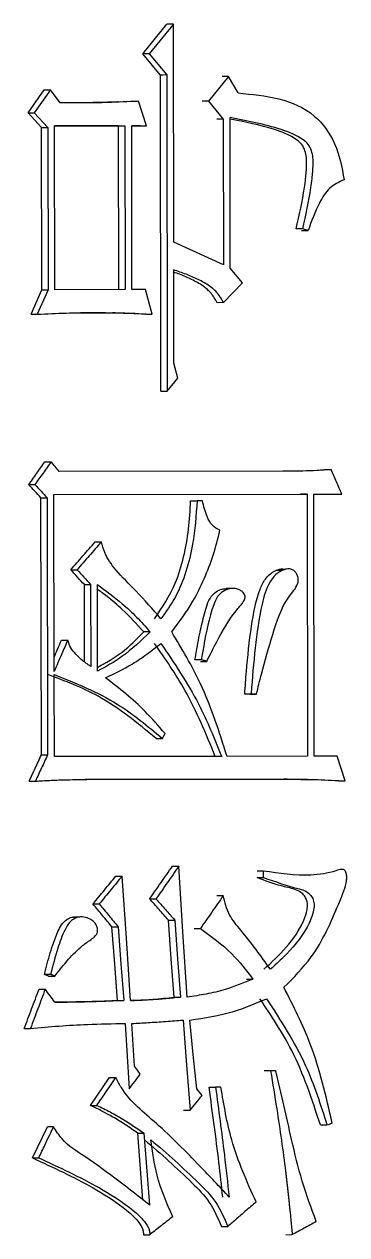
# Model space of a CAD drawing. Header units: millimetres. Extents: x 2320 to 4000, y 933 to 2121.
# Drawn here: x 2894.76 to 2896.89, y 1097.83 to 1105.82 of the extents above; entities that cross this region are included whole.
import ezdxf

# ---------------------------------------------------------------- set-up
doc = ezdxf.new("R2010")
doc.units = ezdxf.units.MM

msp = doc.modelspace()

# ---------------------------------------------------------------- linework, layer by layer
at = {"color": 7, "linetype": 'Continuous', "lineweight": 25}
for p, q in [((2895.5404, 1105.6284), (2895.7, 1105.8232)), ((2895.7419, 1105.8235), (2895.5822, 1105.6286)), ((2895.7444, 1104.3848), (2895.7419, 1105.8235)), ((2895.5822, 1105.6286), (2895.5404, 1105.6284)), ((2895.6562, 1105.4878), (2895.5404, 1105.6284)), ((2895.5822, 1105.6286), (2895.698, 1105.4881)), ((2895.6597, 1103.4001), (2895.6562, 1105.4878)), ((2895.698, 1105.4881), (2895.7016, 1103.4003)), ((2896.1065, 1105.4776), (2895.9737, 1105.3152)), ((2896.1687, 1105.3695), (2896.1065, 1105.4776)), ((2894.7839, 1105.2383), (2894.8908, 1105.3898)), ((2894.9317, 1105.3901), (2894.8247, 1105.2385)), ((2894.9944, 1105.3036), (2894.9317, 1105.3901)), ((2895.3608, 1105.3102), (2895.4699, 1105.3146)), ((2895.5652, 1105.1526), (2895.5115, 1105.3148)), ((2895.9737, 1105.3152), (2895.9315, 1105.315)), ((2895.9737, 1105.3152), (2896.0715, 1105.1963)), ((2894.8734, 1105.141), (2894.7839, 1105.2383)), ((2894.8247, 1105.2385), (2894.9142, 1105.1412)), ((2894.8752, 1104.0701), (2894.8734, 1105.141)), ((2894.9142, 1105.1412), (2894.9161, 1104.0703)), ((2894.9589, 1105.1521), (2895.4228, 1105.1525)), ((2895.3812, 1105.1523), (2894.9589, 1105.1519)), ((2894.9607, 1104.0704), (2894.9589, 1105.1521)), ((2895.3812, 1105.1523), (2895.4228, 1105.1525)), ((2895.3831, 1104.0705), (2895.3812, 1105.1523)), ((2895.4228, 1105.1525), (2895.4246, 1104.0708)), ((2895.4673, 1105.1525), (2895.5652, 1105.1526)), ((2895.4691, 1104.0708), (2895.4673, 1105.1525)), ((2895.5235, 1105.1524), (2895.4673, 1105.1523)), ((2895.5235, 1105.1524), (2895.5652, 1105.1526)), ((2896.0715, 1105.1963), (2896.0731, 1104.2336)), ((2896.1175, 1104.212), (2896.1158, 1105.2072)), ((2896.0731, 1104.2336), (2895.7444, 1104.3848)), ((2895.7457, 1103.5843), (2895.7447, 1104.2009)), ((2896.1975, 1104.1147), (2896.1175, 1104.212)), ((2896.0736, 1103.9848), (2896.1975, 1104.1147)), ((2894.8041, 1103.9078), (2894.8752, 1104.0701)), ((2894.9161, 1104.0703), (2894.8448, 1103.908)), ((2894.8752, 1104.0701), (2894.9161, 1104.0703)), ((2895.4246, 1104.0708), (2894.9607, 1104.0704)), ((2895.5581, 1104.0709), (2895.4691, 1104.0708)), ((2895.6029, 1103.9087), (2895.5581, 1104.0709)), ((2896.0735, 1103.9848), (2896.0312, 1103.9845)), ((2895.5611, 1103.9084), (2895.6029, 1103.9087)), ((2895.7726, 1103.4869), (2895.7457, 1103.5843)), ((2895.7016, 1103.4003), (2895.7726, 1103.4869)), ((2895.6597, 1103.4001), (2895.7016, 1103.4003)), ((2896.4652, 1102.8709), (2894.9896, 1102.8697)), ((2894.8715, 1100.998), (2894.8686, 1102.6963)), ((2894.9095, 1102.6965), (2894.9123, 1100.9982)), ((2894.9541, 1102.7182), (2896.6246, 1102.7196)), ((2894.9561, 1101.5499), (2894.9541, 1102.7182)), ((2895.8562, 1102.6755), (2895.8983, 1102.6758)), ((2895.9338, 1102.6758), (2895.8983, 1102.6758)), ((2896.6246, 1102.7196), (2896.5815, 1102.7194)), ((2896.6246, 1102.7196), (2896.6275, 1100.9889)), ((2896.6687, 1102.7197), (2896.8541, 1102.7198)), ((2896.6717, 1100.9889), (2896.6687, 1102.7197)), ((2896.8108, 1102.7196), (2896.8541, 1102.7198)), ((2895.226, 1102.4048), (2895.2673, 1102.4051)), ((2896.4609, 1102.2165), (2896.4178, 1102.2163)), ((2895.1558, 1101.6128), (2895.1549, 1102.1232)), ((2895.1961, 1102.1235), (2895.1971, 1101.5826)), ((2895.2417, 1101.5502), (2895.2407, 1102.1235)), ((2896.1327, 1102.0974), (2896.09, 1102.0972)), ((2895.9267, 1101.6265), (2895.8845, 1101.6263)), ((2894.957, 1100.9874), (2894.9561, 1101.5284)), ((2896.2553, 1101.3996), (2896.2127, 1101.3994)), ((2896.2477, 1101.3994), (2896.2904, 1101.3996)), ((2896.2905, 1101.3996), (2896.2553, 1101.3996)), ((2895.6281, 1101.1068), (2895.6699, 1101.107)), ((2894.8715, 1100.998), (2894.9123, 1100.9982)), ((2896.0608, 1100.9884), (2894.957, 1100.9874)), ((2896.6275, 1100.9889), (2896.0964, 1100.9884)), ((2896.8218, 1100.989), (2896.6717, 1100.9889)), ((2896.4699, 1100.8371), (2895.1596, 1100.836)), ((2895.1716, 1100.8362), (2896.5129, 1100.8373)), ((2896.47, 1100.8371), (2896.5129, 1100.8373)), ((2896.8316, 1100.8266), (2896.875, 1100.8268)), ((2896.3369, 1100.2314), (2896.2943, 1100.2312)), ((2896.2943, 1100.1882), (2896.337, 1100.1885)), ((2896.337, 1100.1882), (2896.3369, 1100.2314)), ((2896.0291, 1100.0688), (2896.0714, 1100.069)), ((2895.1255, 1099.9277), (2895.084, 1099.9275)), ((2895.8787, 1099.8522), (2895.9208, 1099.8524)), ((2894.9326, 1099.5487), (2894.8918, 1099.5485)), ((2894.9186, 1099.5377), (2894.8918, 1099.5485)), ((2894.9186, 1099.5377), (2894.9596, 1099.5379)), ((2896.2247, 1099.5172), (2896.2673, 1099.5174)), ((2895.4867, 1098.9434), (2895.4685, 1099.2247)), ((2896.3834, 1098.9117), (2896.3407, 1098.9115)), ((2896.4188, 1098.9118), (2896.3834, 1098.9117)), ((2895.1964, 1098.6834), (2895.3204, 1098.8669)), ((2895.3204, 1098.8669), (2895.3619, 1098.8672)), ((2895.978, 1098.803), (2896.0203, 1098.8033)), ((2896.0558, 1098.8033), (2896.0203, 1098.8033)), ((2895.1964, 1098.6834), (2895.2377, 1098.6836)), ((2894.8135, 1098.3369), (2894.9112, 1098.542)), ((2894.9521, 1098.5423), (2894.9112, 1098.542)), ((2896.712, 1098.5548), (2896.7552, 1098.5551)), ((2895.5081, 1098.4997), (2895.5498, 1098.5)), ((2895.5418, 1098.0588), (2895.5081, 1098.4997)), ((2896.4839, 1097.8299), (2896.5268, 1097.8301))]:
    msp.add_line(p, q, dxfattribs=at)
at = {"color": 7, "linetype": 'Continuous', "lineweight": 25, "flags": 128}
for points in [[(2895.7419, 1105.8235), (2895.7184, 1105.8233), (2895.7, 1105.8232)], [(2895.698, 1105.4881), (2895.6746, 1105.4879), (2895.6562, 1105.4878)], [(2896.1065, 1105.4776), (2896.0827, 1105.4775), (2896.0641, 1105.4774)], [(2894.8908, 1105.3898), (2894.9137, 1105.39), (2894.9317, 1105.3901)], [(2895.4699, 1105.3146), (2895.4932, 1105.3147), (2895.5115, 1105.3148)], [(2894.7839, 1105.2383), (2894.8067, 1105.2384), (2894.8247, 1105.2385)], [(2894.8734, 1105.141), (2894.8963, 1105.1411), (2894.9142, 1105.1412)], [(2896.0715, 1105.1963), (2896.0478, 1105.1962), (2896.0292, 1105.1961)], [(2896.5951, 1104.472), (2896.5776, 1104.4719), (2896.5648, 1104.4718), (2896.5521, 1104.4718)], [(2896.5874, 1104.461), (2896.6049, 1104.4611), (2896.6176, 1104.4612), (2896.6304, 1104.4612)], [(2894.8041, 1103.9078), (2894.8269, 1103.9079), (2894.8448, 1103.908)], [(2894.895, 1102.9343), (2894.9179, 1102.9344), (2894.9359, 1102.9345)], [(2896.74, 1102.8818), (2896.7642, 1102.8819), (2896.7832, 1102.882)], [(2894.7881, 1102.7828), (2894.8109, 1102.7829), (2894.8289, 1102.783)], [(2894.8686, 1102.6963), (2894.8915, 1102.6964), (2894.9095, 1102.6965)], [(2895.0656, 1102.2205), (2895.0887, 1102.2206), (2895.1068, 1102.2207)], [(2895.1549, 1102.1232), (2895.178, 1102.1234), (2895.1961, 1102.1235)], [(2895.5886, 1101.8102), (2895.5773, 1101.8101), (2895.5659, 1101.81), (2895.5469, 1101.8099)], [(2895.004, 1101.7553), (2895.0245, 1101.7554), (2895.0451, 1101.7556)], [(2895.92, 1101.6155), (2895.9372, 1101.6156), (2895.9497, 1101.6157), (2895.9622, 1101.6157)], [(2895.6699, 1101.1071), (2895.6788, 1101.1233), (2895.6877, 1101.1395)], [(2896.875, 1100.8268), (2896.8484, 1100.9079), (2896.8218, 1100.989)], [(2894.7914, 1100.8248), (2894.8143, 1100.825), (2894.8322, 1100.8251)], [(2895.7361, 1100.2632), (2895.7596, 1100.2633), (2895.778, 1100.2634)], [(2895.8328, 1099.3981), (2895.8054, 1099.8307), (2895.778, 1100.2634)], [(2895.363, 1100.1979), (2895.3862, 1100.1981), (2895.4045, 1100.1982)], [(2895.4593, 1099.3761), (2895.4319, 1099.7871), (2895.4045, 1100.1982)], [(2895.5855, 1100.0467), (2895.6089, 1100.0468), (2895.6273, 1100.0469)], [(2895.212, 1100.0139), (2895.2351, 1100.014), (2895.2532, 1100.0142)], [(2895.3368, 1099.8626), (2895.3601, 1099.8627), (2895.3783, 1099.8628)], [(2895.3783, 1099.8628), (2895.3965, 1099.6194), (2895.4148, 1099.3761)], [(2895.71, 1099.9062), (2895.7335, 1099.9063), (2895.752, 1099.9064)], [(2895.7464, 1099.3978), (2895.7282, 1099.652), (2895.71, 1099.9062)], [(2895.752, 1099.9064), (2895.7702, 1099.6522), (2895.7884, 1099.398)], [(2895.3733, 1099.3758), (2895.3551, 1099.6192), (2895.3368, 1099.8626)], [(2894.8563, 1099.4511), (2894.8791, 1099.4512), (2894.8971, 1099.4513)], [(2895.7464, 1099.3978), (2895.7699, 1099.3979), (2895.7884, 1099.398)], [(2895.3733, 1099.3758), (2895.3965, 1099.376), (2895.4148, 1099.3761)], [(2895.4239, 1099.2246), (2895.4377, 1099.0083), (2895.4514, 1098.792)], [(2895.8064, 1099.2466), (2895.8292, 1098.9491), (2895.8519, 1098.6517)], [(2895.896, 1098.7923), (2895.8734, 1099.0195), (2895.8509, 1099.2466)], [(2894.7585, 1099.1914), (2894.7813, 1099.1915), (2894.7992, 1099.1916)], [(2895.5224, 1098.8894), (2895.5046, 1098.9164), (2895.4867, 1098.9434)], [(2895.9316, 1098.7491), (2895.9138, 1098.7707), (2895.896, 1098.7923)], [(2895.8098, 1098.6514), (2895.8334, 1098.6516), (2895.8519, 1098.6517)], [(2895.5862, 1098.0243), (2895.571, 1098.2234), (2895.5604, 1098.3617), (2895.5498, 1098.5)], [(2894.8135, 1098.3369), (2894.8339, 1098.337), (2894.8543, 1098.3371)], [(2896.0593, 1097.8836), (2896.07, 1097.8837), (2896.0807, 1097.8838), (2896.1017, 1097.8839)], [(2895.5448, 1097.8291), (2895.5657, 1097.8292), (2895.5866, 1097.8293)]]:
    msp.add_lwpolyline(points, dxfattribs=at)
at = {"color": 7, "linetype": 'Continuous', "lineweight": 25}
for points, knots in [([(2895.5115, 1105.3148), (2895.4441, 1105.3114), (2895.3243, 1105.3053), (2895.1519, 1105.3033), (2895.0469, 1105.3035), (2894.9944, 1105.3036)], [0, 0, 0, 0, 0.39197, 0.69595, 1, 1, 1, 1]), ([(2895.3737, 1105.3103), (2895.3737, 1105.3103), (2895.3738, 1105.3103), (2895.3731, 1105.3103), (2895.327, 1105.3085), (2895.2106, 1105.3049), (2895.1055, 1105.3039), (2895.0502, 1105.3036), (2895.0302, 1105.3036), (2895.0232, 1105.3036), (2895.0225, 1105.3036), (2895.0226, 1105.3036), (2895.0227, 1105.3036)], [0, 0, 0, 0, 0.001534, 0.005976, 0.011041, 0.500864, 0.772939, 0.880007, 0.946245, 0.963053, 0.980638, 1, 1, 1, 1]), ([(2896.1687, 1105.3695), (2896.3523, 1105.3515), (2896.6108, 1105.3262), (2896.8243, 1105.0372), (2896.8534, 1104.8781), (2896.8682, 1104.7968)], [0, 0, 0, 0, 0.544628, 0.767125, 1, 1, 1, 1]), ([(2896.5951, 1104.472), (2896.6157, 1104.5624), (2896.6408, 1104.6719), (2896.6592, 1104.8143), (2896.6656, 1104.8953), (2896.6622, 1104.9752), (2896.6339, 1105.0322), (2896.5677, 1105.0873), (2896.3935, 1105.1533), (2896.2287, 1105.1853), (2896.1158, 1105.2072)], [0, 0, 0, 0, 0.237785, 0.287937, 0.366632, 0.446055, 0.486951, 0.527634, 0.676721, 1, 1, 1, 1]), ([(2896.552, 1104.4718), (2896.5727, 1104.5622), (2896.5977, 1104.6717), (2896.6161, 1104.8141), (2896.6225, 1104.8951), (2896.6191, 1104.975), (2896.5908, 1105.032), (2896.5245, 1105.0872), (2896.3645, 1105.1482), (2896.2142, 1105.1777), (2896.1158, 1105.1969)], [0, 0, 0, 0, 0.24806, 0.300416, 0.382499, 0.465341, 0.50802, 0.550478, 0.706039, 1, 1, 1, 1]), ([(2896.8682, 1104.7968), (2896.8348, 1104.7811), (2896.7662, 1104.749), (2896.6903, 1104.6215), (2896.6533, 1104.5223), (2896.6304, 1104.4612)], [0, 0, 0, 0, 0.2676001, 0.5485848, 1, 1, 1, 1]), ([(2896.6304, 1104.4612), (2896.6275, 1104.4621), (2896.6201, 1104.4644), (2896.6083, 1104.468), (2896.5995, 1104.4707), (2896.5951, 1104.472)], [0, 0, 0, 0, 0.2499925, 0.6250015, 1, 1, 1, 1]), ([(2896.0735, 1103.9848), (2896.0611, 1104.0064), (2896.0367, 1104.0492), (2895.9768, 1104.0997), (2895.9056, 1104.1389), (2895.8261, 1104.1734), (2895.7718, 1104.1917), (2895.7447, 1104.2009)], [0, 0, 0, 0, 0.176065, 0.348002, 0.566634, 0.783694, 1, 1, 1, 1]), ([(2896.0312, 1103.9845), (2896.0188, 1104.0062), (2895.9943, 1104.0489), (2895.9346, 1104.0995), (2895.8634, 1104.1386), (2895.7978, 1104.1676), (2895.7577, 1104.1813), (2895.7447, 1104.1858)], [0, 0, 0, 0, 0.1984275, 0.3921367, 0.6383948, 0.882857, 1, 1, 1, 1]), ([(2894.8448, 1103.908), (2894.908, 1103.9111), (2895.0343, 1103.9172), (2895.2239, 1103.9205), (2895.4135, 1103.9166), (2895.5398, 1103.9113), (2895.6029, 1103.9087)], [0, 0, 0, 0, 0.249584, 0.499194, 0.74954, 1, 1, 1, 1]), ([(2895.0858, 1103.917), (2895.1244, 1103.9171), (2895.2103, 1103.9172), (2895.2961, 1103.9171), (2895.3435, 1103.9171)], [0, 0, 0, 0, 0.448732, 1, 1, 1, 1]), ([(2895.5611, 1103.9084), (2895.4989, 1103.9117), (2895.4258, 1103.9155), (2895.3525, 1103.9165), (2895.3417, 1103.9166)], [0, 0, 0, 0, 0.852157, 1, 1, 1, 1]), ([(2894.7881, 1102.7828), (2894.8059, 1102.808), (2894.8416, 1102.8585), (2894.8772, 1102.909), (2894.895, 1102.9343)], [0, 0, 0, 0, 0.500001, 1, 1, 1, 1]), ([(2894.9359, 1102.9345), (2894.918, 1102.9093), (2894.8824, 1102.8588), (2894.8467, 1102.8083), (2894.8289, 1102.783)], [0, 0, 0, 0, 0.500001, 1, 1, 1, 1]), ([(2894.9896, 1102.8697), (2894.9806, 1102.8805), (2894.9627, 1102.9021), (2894.9448, 1102.9237), (2894.9359, 1102.9345)], [0, 0, 0, 0, 0.5000027, 1, 1, 1, 1]), ([(2896.7832, 1102.882), (2896.7521, 1102.8799), (2896.6899, 1102.8755), (2896.5838, 1102.872), (2896.5089, 1102.8713), (2896.4652, 1102.8709)], [0, 0, 0, 0, 0.29425, 0.588522, 1, 1, 1, 1]), ([(2896.8541, 1102.7198), (2896.8423, 1102.7469), (2896.8187, 1102.8009), (2896.7951, 1102.855), (2896.7832, 1102.882)], [0, 0, 0, 0, 0.500001, 1, 1, 1, 1]), ([(2894.8686, 1102.6963), (2894.8552, 1102.7107), (2894.8284, 1102.7395), (2894.8015, 1102.7684), (2894.7881, 1102.7828)], [0, 0, 0, 0, 0.500001, 1, 1, 1, 1]), ([(2894.8289, 1102.783), (2894.8423, 1102.7686), (2894.8692, 1102.7398), (2894.896, 1102.7109), (2894.9095, 1102.6965)], [0, 0, 0, 0, 0.500002, 1, 1, 1, 1]), ([(2895.6178, 1101.8964), (2895.6683, 1101.972), (2895.7522, 1102.0976), (2895.813, 1102.3059), (2895.8461, 1102.4887), (2895.8528, 1102.6132), (2895.8562, 1102.6755)], [0, 0, 0, 0, 0.333423, 0.554109, 0.77666, 1, 1, 1, 1]), ([(2895.8983, 1102.6758), (2895.8919, 1102.5795), (2895.8814, 1102.4212), (2895.8289, 1102.2089), (2895.7623, 1102.0392), (2895.6936, 1101.9439), (2895.6596, 1101.8966)], [0, 0, 0, 0, 0.344394, 0.565966, 0.784996, 1, 1, 1, 1]), ([(2896.0495, 1102.4812), (2896.0315, 1102.4908), (2895.9945, 1102.5105), (2895.9564, 1102.5836), (2895.9424, 1102.6406), (2895.9338, 1102.6758)], [0, 0, 0, 0, 0.267239, 0.548076, 1, 1, 1, 1]), ([(2895.7309, 1101.8103), (2895.7803, 1101.8764), (2895.862, 1101.9859), (2895.9476, 1102.1606), (2896.0082, 1102.3167), (2896.0357, 1102.4262), (2896.0495, 1102.4812)], [0, 0, 0, 0, 0.334938, 0.554747, 0.776586, 1, 1, 1, 1]), ([(2895.0656, 1102.2205), (2895.0923, 1102.2512), (2895.1457, 1102.3125), (2895.199, 1102.3739), (2895.2257, 1102.4045)], [0, 0, 0, 0, 0.5, 1, 1, 1, 1]), ([(2895.267, 1102.4048), (2895.2403, 1102.3741), (2895.1869, 1102.3128), (2895.1335, 1102.2514), (2895.1068, 1102.2207)], [0, 0, 0, 0, 0.500001, 1, 1, 1, 1]), ([(2895.6596, 1101.8966), (2895.606, 1101.959), (2895.51, 1102.0706), (2895.3721, 1102.2005), (2895.2931, 1102.3131), (2895.2739, 1102.3813), (2895.2673, 1102.4049)], [0, 0, 0, 0, 0.381433, 0.68352, 0.890548, 1, 1, 1, 1]), ([(2895.1549, 1102.1232), (2895.14, 1102.1394), (2895.1103, 1102.1719), (2895.0805, 1102.2043), (2895.0656, 1102.2205)], [0, 0, 0, 0, 0.500001, 1, 1, 1, 1]), ([(2895.1068, 1102.2207), (2895.1217, 1102.2045), (2895.1515, 1102.1721), (2895.1813, 1102.1397), (2895.1961, 1102.1235)], [0, 0, 0, 0, 0.500001, 1, 1, 1, 1]), ([(2896.2127, 1101.3994), (2896.2163, 1101.4493), (2896.2273, 1101.5991), (2896.252, 1101.8317), (2896.2893, 1102.0399), (2896.3456, 1102.1633), (2896.3937, 1102.2063), (2896.4353, 1102.2243), (2896.4618, 1102.2282), (2896.4746, 1102.2237), (2896.4794, 1102.222)], [0, 0, 0, 0, 0.158735, 0.476353, 0.743822, 0.825868, 0.908919, 0.953184, 0.982429, 1, 1, 1, 1]), ([(2896.2904, 1101.3997), (2896.3011, 1101.4439), (2896.333, 1101.5763), (2896.3962, 1101.7916), (2896.4587, 1101.9887), (2896.5366, 1102.0824), (2896.56, 1102.1188), (2896.5675, 1102.1509), (2896.5646, 1102.1753), (2896.5548, 1102.1975), (2896.539, 1102.2152), (2896.5188, 1102.2258), (2896.493, 1102.2279), (2896.4569, 1102.2174), (2896.4137, 1102.1889), (2896.3583, 1102.1159), (2896.3133, 1101.9487), (2896.2791, 1101.703), (2896.2622, 1101.5034), (2896.2554, 1101.4013), (2896.2553, 1101.3996)], [0, 0, 0, 0, 0.0737612, 0.2212934, 0.3691653, 0.4007539, 0.427214, 0.4402784, 0.4533919, 0.466053, 0.4795075, 0.4928145, 0.5050759, 0.5251087, 0.5586105, 0.5933525, 0.6767116, 0.8345974, 0.9972159, 1, 1, 1, 1]), ([(2895.2407, 1102.1235), (2895.296, 1102.0824), (2895.3857, 1102.0155), (2895.5015, 1101.9096), (2895.5595, 1101.8434), (2895.5886, 1101.8102)], [0, 0, 0, 0, 0.443462, 0.720845, 1, 1, 1, 1]), ([(2895.5469, 1101.8099), (2895.5007, 1101.8609), (2895.4247, 1101.9449), (2895.3188, 1102.0347), (2895.2622, 1102.0764), (2895.2408, 1102.0922)], [0, 0, 0, 0, 0.489901, 0.806807, 1, 1, 1, 1]), ([(2895.8845, 1101.6263), (2895.8866, 1101.6385), (2895.8971, 1101.6993), (2895.9145, 1101.8016), (2895.947, 1101.9279), (2895.9725, 1102.0277), (2896.0232, 1102.0768), (2896.0581, 1102.0942), (2896.0813, 1102.0952), (2896.0901, 1102.0957)], [0, 0, 0, 0, 0.066512, 0.332601, 0.55541, 0.779193, 0.863621, 0.947653, 1, 1, 1, 1]), ([(2895.9622, 1101.6157), (2895.984, 1101.659), (2896.0422, 1101.7745), (2896.1121, 1101.9003), (2896.1784, 1101.9765), (2896.198, 1102.0004), (2896.21, 1102.0192), (2896.2152, 1102.0357), (2896.2153, 1102.0473), (2896.2113, 1102.0593), (2896.2008, 1102.0735), (2896.1799, 1102.0886), (2896.1497, 1102.0988), (2896.1105, 1102.0968), (2896.0691, 1102.0803), (2896.0293, 1102.0435), (2895.9804, 1101.9212), (2895.9526, 1101.7794), (2895.9318, 1101.657), (2895.9267, 1101.6265)], [0, 0, 0, 0, 0.125303, 0.334355, 0.369116, 0.392004, 0.415956, 0.426672, 0.435652, 0.444627, 0.458337, 0.481389, 0.513084, 0.544763, 0.589287, 0.633606, 0.685412, 0.921677, 1, 1, 1, 1]), ([(2895.5886, 1101.8102), (2895.5289, 1101.7525), (2895.423, 1101.6501), (2895.2968, 1101.5806), (2895.2417, 1101.5502)], [0, 0, 0, 0, 0.563044, 1, 1, 1, 1]), ([(2895.2417, 1101.5758), (2895.2974, 1101.6072), (2895.409, 1101.67), (2895.5009, 1101.7633), (2895.5469, 1101.8099)], [0, 0, 0, 0, 0.499985, 1, 1, 1, 1]), ([(2896.0963, 1100.9884), (2896.0444, 1101.152), (2895.9523, 1101.4423), (2895.7982, 1101.6983), (2895.7309, 1101.8102)], [0, 0, 0, 0, 0.563329, 1, 1, 1, 1]), ([(2894.9559, 1101.644), (2894.9572, 1101.6468), (2894.9732, 1101.6839), (2894.9892, 1101.721), (2895.004, 1101.7553)], [0, 0, 0, 0, 0.07649, 1, 1, 1, 1]), ([(2895.0451, 1101.7556), (2895.032, 1101.7255), (2895.0107, 1101.6761), (2894.981, 1101.6076), (2894.9644, 1101.5692), (2894.9561, 1101.5499)], [0, 0, 0, 0, 0.4392562, 0.7196278, 1, 1, 1, 1]), ([(2895.1971, 1101.5826), (2895.1758, 1101.5969), (2895.1406, 1101.6206), (2895.0979, 1101.6633), (2895.0636, 1101.7038), (2895.0513, 1101.7382), (2895.0451, 1101.7556)], [0, 0, 0, 0, 0.333512, 0.552423, 0.773915, 1, 1, 1, 1]), ([(2895.2953, 1101.507), (2895.3544, 1101.5355), (2895.4483, 1101.5807), (2895.5675, 1101.6621), (2895.6291, 1101.7103), (2895.6599, 1101.7344)], [0, 0, 0, 0, 0.459963, 0.729514, 1, 1, 1, 1]), ([(2896.0185, 1100.9882), (2895.9572, 1101.1376), (2895.8485, 1101.4026), (2895.6881, 1101.6334), (2895.6181, 1101.7342)], [0, 0, 0, 0, 0.563635, 1, 1, 1, 1]), ([(2895.6599, 1101.7344), (2895.7476, 1101.6046), (2895.9052, 1101.3711), (2896.013, 1101.106), (2896.0608, 1100.9884)], [0, 0, 0, 0, 0.556376, 1, 1, 1, 1]), ([(2895.9622, 1101.6157), (2895.9592, 1101.6166), (2895.9518, 1101.6189), (2895.94, 1101.6225), (2895.9311, 1101.6252), (2895.9267, 1101.6265)], [0, 0, 0, 0, 0.253309, 0.626654, 1, 1, 1, 1]), ([(2895.6281, 1101.1068), (2895.5048, 1101.2086), (2895.2864, 1101.3889), (2895.0278, 1101.4859), (2894.9152, 1101.5281)], [0, 0, 0, 0, 0.564694, 1, 1, 1, 1]), ([(2894.9561, 1101.5284), (2895.099, 1101.4714), (2895.3563, 1101.3688), (2895.5733, 1101.1876), (2895.6699, 1101.107)], [0, 0, 0, 0, 0.555128, 1, 1, 1, 1]), ([(2895.6877, 1101.1395), (2895.6445, 1101.1891), (2895.5635, 1101.2822), (2895.4304, 1101.403), (2895.3404, 1101.4723), (2895.2953, 1101.507)], [0, 0, 0, 0, 0.362455, 0.68031, 1, 1, 1, 1]), ([(2894.9123, 1100.9982), (2894.899, 1100.9694), (2894.8723, 1100.9117), (2894.8456, 1100.8539), (2894.8322, 1100.8251)], [0, 0, 0, 0, 0.500001, 1, 1, 1, 1]), ([(2894.8322, 1100.8251), (2894.8637, 1100.8268), (2894.9268, 1100.8304), (2895.0399, 1100.8345), (2895.1215, 1100.8355), (2895.1716, 1100.8362)], [0, 0, 0, 0, 0.278679, 0.557368, 1, 1, 1, 1]), ([(2896.8316, 1100.8266), (2896.7709, 1100.8297), (2896.6804, 1100.8343), (2896.5598, 1100.8363), (2896.4999, 1100.8368), (2896.4699, 1100.8371)], [0, 0, 0, 0, 0.503798, 0.751886, 1, 1, 1, 1]), ([(2896.5129, 1100.8373), (2896.5436, 1100.8371), (2896.605, 1100.8368), (2896.7258, 1100.8344), (2896.8157, 1100.8298), (2896.875, 1100.8268)], [0, 0, 0, 0, 0.254076, 0.508158, 1, 1, 1, 1]), ([(2895.5855, 1100.0467), (2895.6106, 1100.0828), (2895.6608, 1100.1549), (2895.711, 1100.2271), (2895.7361, 1100.2632)], [0, 0, 0, 0, 0.500001, 1, 1, 1, 1]), ([(2895.778, 1100.2634), (2895.7529, 1100.2273), (2895.7027, 1100.1552), (2895.6524, 1100.083), (2895.6273, 1100.0469)], [0, 0, 0, 0, 0.5, 1, 1, 1, 1]), ([(2895.212, 1100.0139), (2895.2371, 1100.0446), (2895.2875, 1100.1059), (2895.3378, 1100.1673), (2895.363, 1100.1979)], [0, 0, 0, 0, 0.500001, 1, 1, 1, 1]), ([(2895.4045, 1100.1982), (2895.3793, 1100.1675), (2895.3289, 1100.1062), (2895.2785, 1100.0448), (2895.2532, 1100.0142)], [0, 0, 0, 0, 0.5, 1, 1, 1, 1]), ([(2896.3395, 1099.5822), (2896.3901, 1099.6289), (2896.4918, 1099.7227), (2896.5877, 1099.8604), (2896.6237, 1099.9635), (2896.629, 1100.0101), (2896.6224, 1100.0425), (2896.6069, 1100.0694), (2896.581, 1100.0947), (2896.5281, 1100.1173), (2896.4283, 1100.1355), (2896.3467, 1100.1676), (2896.2944, 1100.1882)], [0, 0, 0, 0, 0.223737, 0.449521, 0.522985, 0.5605, 0.591638, 0.622721, 0.656775, 0.707108, 0.812442, 1, 1, 1, 1]), ([(2896.4709, 1099.4635), (2896.5348, 1099.5272), (2896.6897, 1099.6818), (2896.7943, 1099.9216), (2896.8649, 1100.0928), (2896.8841, 1100.152), (2896.8863, 1100.1921), (2896.8845, 1100.2128), (2896.8788, 1100.2281), (2896.8724, 1100.2365), (2896.8627, 1100.2413), (2896.8429, 1100.2428), (2896.773, 1100.2177), (2896.6009, 1100.1914), (2896.441, 1100.2157), (2896.3369, 1100.2314)], [0, 0, 0, 0, 0.186433, 0.452556, 0.513711, 0.559555, 0.574925, 0.592658, 0.599937, 0.607296, 0.613646, 0.622611, 0.650008, 0.77236, 1, 1, 1, 1]), ([(2896.3371, 1100.1884), (2896.412, 1100.162), (2896.5008, 1100.1306), (2896.6066, 1100.1052), (2896.6409, 1100.0812), (2896.663, 1100.0498), (2896.6726, 1100.0135), (2896.6647, 1099.9466), (2896.6084, 1099.8155), (2896.5011, 1099.6902), (2896.411, 1099.6084), (2896.3823, 1099.5824)], [0, 0, 0, 0, 0.266855, 0.315949, 0.365712, 0.400811, 0.43612, 0.478324, 0.604344, 0.873949, 1, 1, 1, 1]), ([(2895.71, 1099.9062), (2895.6893, 1099.9296), (2895.6478, 1099.9764), (2895.6063, 1100.0233), (2895.5855, 1100.0467)], [0, 0, 0, 0, 0.500001, 1, 1, 1, 1]), ([(2895.6273, 1100.0469), (2895.6481, 1100.0235), (2895.6896, 1099.9767), (2895.7312, 1099.9298), (2895.752, 1099.9064)], [0, 0, 0, 0, 0.500002, 1, 1, 1, 1]), ([(2896.0714, 1100.0689), (2896.0463, 1100.0329), (2895.9961, 1099.9607), (2895.946, 1099.8885), (2895.9209, 1099.8525)], [0, 0, 0, 0, 0.500001, 1, 1, 1, 1]), ([(2896.3823, 1099.5824), (2896.3198, 1099.6696), (2896.2328, 1099.791), (2896.103, 1099.9373), (2896.082, 1100.0248), (2896.0714, 1100.0689)], [0, 0, 0, 0, 0.5571819, 0.7762685, 1, 1, 1, 1]), ([(2895.3368, 1099.8626), (2895.316, 1099.8878), (2895.2744, 1099.9382), (2895.2328, 1099.9887), (2895.212, 1100.0139)], [0, 0, 0, 0, 0.500001, 1, 1, 1, 1]), ([(2895.2532, 1100.0142), (2895.2741, 1099.9889), (2895.3158, 1099.9385), (2895.3575, 1099.888), (2895.3783, 1099.8628)], [0, 0, 0, 0, 0.5000019, 1, 1, 1, 1]), ([(2894.8918, 1099.5485), (2894.9038, 1099.5966), (2894.9278, 1099.6929), (2894.9668, 1099.8019), (2895.0028, 1099.8779), (2895.035, 1099.9107), (2895.0646, 1099.926), (2895.0801, 1099.9261), (2895.0841, 1099.9261)], [0, 0, 0, 0, 0.328582, 0.657986, 0.772391, 0.888639, 0.970938, 1, 1, 1, 1]), ([(2894.9595, 1099.5379), (2894.9896, 1099.5752), (2895.0468, 1099.6463), (2895.1288, 1099.7321), (2895.1967, 1099.7759), (2895.2328, 1099.805), (2895.2429, 1099.8291), (2895.243, 1099.8494), (2895.2365, 1099.8709), (2895.223, 1099.8929), (2895.1984, 1099.9135), (2895.1621, 1099.9267), (2895.1208, 1099.9304), (2895.0842, 1099.916), (2895.0513, 1099.8883), (2895.0151, 1099.822), (2894.9723, 1099.7075), (2894.9472, 1099.6068), (2894.9326, 1099.5487)], [0, 0, 0, 0, 0.140264, 0.267254, 0.345646, 0.385188, 0.401719, 0.418238, 0.440912, 0.464408, 0.491868, 0.534525, 0.581031, 0.616575, 0.651949, 0.706774, 0.83095, 1, 1, 1, 1]), ([(2895.9208, 1099.8524), (2895.9927, 1099.8), (2896.1223, 1099.7057), (2896.2226, 1099.5754), (2896.2673, 1099.5174)], [0, 0, 0, 0, 0.554889, 1, 1, 1, 1]), ([(2894.9595, 1099.5379), (2894.9572, 1099.5389), (2894.9516, 1099.5411), (2894.9426, 1099.5447), (2894.936, 1099.5474), (2894.9327, 1099.5487)], [0, 0, 0, 0, 0.259135, 0.629567, 1, 1, 1, 1]), ([(2896.2673, 1099.5174), (2896.2063, 1099.4926), (2896.1057, 1099.4516), (2895.9589, 1099.4172), (2895.8749, 1099.4045), (2895.8328, 1099.3981)], [0, 0, 0, 0, 0.434094, 0.716404, 1, 1, 1, 1]), ([(2896.7906, 1098.5659), (2896.7497, 1098.7431), (2896.6773, 1099.0576), (2896.5336, 1099.3401), (2896.4709, 1099.4635)], [0, 0, 0, 0, 0.563398, 1, 1, 1, 1]), ([(2894.7585, 1099.1914), (2894.7748, 1099.2347), (2894.8074, 1099.3212), (2894.84, 1099.4078), (2894.8563, 1099.4511)], [0, 0, 0, 0, 0.5, 1, 1, 1, 1]), ([(2894.8971, 1099.4513), (2894.8808, 1099.4081), (2894.8482, 1099.3215), (2894.8155, 1099.2349), (2894.7992, 1099.1916)], [0, 0, 0, 0, 0.5, 1, 1, 1, 1]), ([(2894.9598, 1099.3649), (2894.9494, 1099.3793), (2894.9285, 1099.4081), (2894.9076, 1099.4369), (2894.8971, 1099.4513)], [0, 0, 0, 0, 0.500003, 1, 1, 1, 1]), ([(2895.7884, 1099.398), (2895.7566, 1099.3945), (2895.693, 1099.3874), (2895.5833, 1099.3788), (2895.5053, 1099.3771), (2895.4593, 1099.3761)], [0, 0, 0, 0, 0.291003, 0.582043, 1, 1, 1, 1]), ([(2895.4593, 1099.3768), (2895.4771, 1099.377), (2895.5267, 1099.3778), (2895.6225, 1099.3848), (2895.7002, 1099.3929), (2895.7464, 1099.3978)], [0, 0, 0, 0, 0.185975, 0.516104, 1, 1, 1, 1]), ([(2895.8509, 1099.2467), (2895.9478, 1099.2613), (2896.1213, 1099.2876), (2896.2841, 1099.3571), (2896.356, 1099.3877)], [0, 0, 0, 0, 0.558486, 1, 1, 1, 1]), ([(2896.712, 1098.5548), (2896.6566, 1098.7231), (2896.5583, 1099.0215), (2896.3877, 1099.2764), (2896.3133, 1099.3875)], [0, 0, 0, 0, 0.5639393, 1, 1, 1, 1]), ([(2896.356, 1099.3877), (2896.4496, 1099.2447), (2896.6182, 1098.9873), (2896.7131, 1098.688), (2896.7552, 1098.5551)], [0, 0, 0, 0, 0.555779, 1, 1, 1, 1]), ([(2894.9596, 1099.3652), (2895.0146, 1099.3658), (2895.1112, 1099.3668), (2895.2491, 1099.3708), (2895.3319, 1099.3742), (2895.3733, 1099.3758)], [0, 0, 0, 0, 0.398683, 0.699329, 1, 1, 1, 1]), ([(2895.4148, 1099.3761), (2895.3456, 1099.3734), (2895.2354, 1099.3692), (2895.0837, 1099.3659), (2895.0011, 1099.3652), (2894.9598, 1099.3649)], [0, 0, 0, 0, 0.456371, 0.728172, 1, 1, 1, 1]), ([(2894.7992, 1099.1916), (2894.8619, 1099.1974), (2894.9873, 1099.209), (2895.1957, 1099.2201), (2895.3412, 1099.223), (2895.4239, 1099.2246)], [0, 0, 0, 0, 0.30129, 0.602619, 1, 1, 1, 1]), ([(2895.4685, 1099.2247), (2895.5042, 1099.2265), (2895.5785, 1099.2303), (2895.6912, 1099.2376), (2895.768, 1099.2436), (2895.8064, 1099.2466)], [0, 0, 0, 0, 0.316871, 0.658414, 1, 1, 1, 1]), ([(2896.3834, 1098.9117), (2896.3971, 1098.828), (2896.4333, 1098.6069), (2896.4669, 1098.3764), (2896.4849, 1098.225), (2896.4869, 1098.2077), (2896.4885, 1098.1947), (2896.4905, 1098.1773), (2896.4924, 1098.16), (2896.4944, 1098.1426), (2896.4963, 1098.1253), (2896.4982, 1098.108), (2896.5001, 1098.0906), (2896.5019, 1098.0733), (2896.5038, 1098.0559), (2896.5056, 1098.0385), (2896.507, 1098.0255), (2896.5088, 1098.0082), (2896.5106, 1097.9908), (2896.5137, 1097.9604), (2896.519, 1097.9083), (2896.5238, 1097.8605), (2896.5268, 1097.8301)], [0, 0, 0, 0, 0.233415, 0.616448, 0.640417, 0.652402, 0.664386, 0.676371, 0.700339, 0.712324, 0.724308, 0.748277, 0.760261, 0.772246, 0.796215, 0.808199, 0.820184, 0.832168, 0.856137, 0.868121, 0.916059, 1, 1, 1, 1]), ([(2896.6851, 1097.9165), (2896.652, 1098.005), (2896.5861, 1098.1813), (2896.5083, 1098.5175), (2896.453, 1098.7606), (2896.4187, 1098.9117)], [0, 0, 0, 0, 0.276109, 0.550066, 1, 1, 1, 1]), ([(2895.2377, 1098.6836), (2895.2558, 1098.7104), (2895.2856, 1098.7544), (2895.327, 1098.8155), (2895.3503, 1098.85), (2895.3619, 1098.8672)], [0, 0, 0, 0, 0.437024, 0.719229, 1, 1, 1, 1]), ([(2896.1102, 1098.0785), (2896.0459, 1098.1468), (2895.8895, 1098.313), (2895.6548, 1098.553), (2895.4391, 1098.7217), (2895.3739, 1098.8446), (2895.3619, 1098.8672)], [0, 0, 0, 0, 0.257957, 0.627978, 0.931661, 1, 1, 1, 1]), ([(2895.4514, 1098.792), (2895.4632, 1098.8082), (2895.4869, 1098.8407), (2895.5106, 1098.8731), (2895.5224, 1098.8894)], [0, 0, 0, 0, 0.5, 1, 1, 1, 1]), ([(2895.8519, 1098.6517), (2895.8652, 1098.6679), (2895.8918, 1098.7004), (2895.9183, 1098.7329), (2895.9316, 1098.7491)], [0, 0, 0, 0, 0.499998, 1, 1, 1, 1]), ([(2896.0678, 1098.0783), (2896.0596, 1098.1543), (2896.0426, 1098.3134), (2896.0114, 1098.5548), (2895.9891, 1098.7203), (2895.978, 1098.803)], [0, 0, 0, 0, 0.313893, 0.656939, 1, 1, 1, 1]), ([(2896.0203, 1098.8033), (2896.0303, 1098.7291), (2896.0504, 1098.5807), (2896.0814, 1098.3392), (2896.0999, 1098.1717), (2896.1102, 1098.0786)], [0, 0, 0, 0, 0.30769, 0.615383, 1, 1, 1, 1]), ([(2896.2875, 1098.0463), (2896.2277, 1098.1802), (2896.1199, 1098.4216), (2896.0755, 1098.6857), (2896.0558, 1098.8033)], [0, 0, 0, 0, 0.554954, 1, 1, 1, 1]), ([(2895.5081, 1098.4997), (2895.4811, 1098.5183), (2895.4269, 1098.5554), (2895.3243, 1098.6197), (2895.2458, 1098.6588), (2895.1964, 1098.6834)], [0, 0, 0, 0, 0.270552, 0.54117, 1, 1, 1, 1]), ([(2895.2377, 1098.6836), (2895.2667, 1098.6697), (2895.3247, 1098.6419), (2895.4294, 1098.5814), (2895.5031, 1098.5316), (2895.5498, 1098.5)], [0, 0, 0, 0, 0.267683, 0.535366, 1, 1, 1, 1]), ([(2894.8543, 1098.3371), (2894.8684, 1098.3667), (2894.8917, 1098.4157), (2894.9243, 1098.4841), (2894.9428, 1098.5229), (2894.9521, 1098.5423)], [0, 0, 0, 0, 0.4319115, 0.7166767, 1, 1, 1, 1]), ([(2895.5862, 1098.0243), (2895.5187, 1098.0774), (2895.3779, 1098.1883), (2895.1852, 1098.3308), (2895.0223, 1098.4307), (2894.9697, 1098.5142), (2894.9521, 1098.5423)], [0, 0, 0, 0, 0.313515, 0.65412, 0.883724, 1, 1, 1, 1]), ([(2896.7553, 1098.5551), (2896.7612, 1098.5569), (2896.7729, 1098.5605), (2896.7847, 1098.5641), (2896.7906, 1098.5659)], [0, 0, 0, 0, 0.500504, 1, 1, 1, 1]), ([(2895.5527, 1098.4565), (2895.6587, 1098.3637), (2895.807, 1098.234), (2895.988, 1098.048), (2896.0354, 1097.9387), (2896.0593, 1097.8836)], [0, 0, 0, 0, 0.5550514, 0.7755065, 1, 1, 1, 1]), ([(2895.5944, 1098.4568), (2895.7006, 1098.3639), (2895.849, 1098.2343), (2896.0303, 1098.0482), (2896.0778, 1097.939), (2896.1017, 1097.8839)], [0, 0, 0, 0, 0.555127, 0.77558, 1, 1, 1, 1]), ([(2895.7376, 1097.9485), (2895.6985, 1098.0384), (2895.628, 1098.2003), (2895.6047, 1098.3777), (2895.5944, 1098.4568)], [0, 0, 0, 0, 0.55469, 1, 1, 1, 1]), ([(2894.8135, 1098.3369), (2894.9481, 1098.2742), (2895.1535, 1098.1787), (2895.3815, 1098.0369), (2895.4888, 1097.9457), (2895.5314, 1097.8892), (2895.544, 1097.8534), (2895.5446, 1097.8373), (2895.5448, 1097.8291)], [0, 0, 0, 0, 0.493205, 0.752344, 0.883622, 0.95076, 0.974807, 1, 1, 1, 1]), ([(2894.8543, 1098.3371), (2894.9891, 1098.2745), (2895.1947, 1098.1789), (2895.423, 1098.0371), (2895.5304, 1097.9459), (2895.5731, 1097.8894), (2895.5857, 1097.8537), (2895.5863, 1097.8376), (2895.5866, 1097.8293)], [0, 0, 0, 0, 0.493285, 0.7524365, 0.8836958, 0.9508034, 0.9748304, 1, 1, 1, 1]), ([(2896.2875, 1098.0463), (2896.2639, 1098.0256), (2896.2211, 1097.9882), (2896.1592, 1097.9341), (2896.1208, 1097.9006), (2896.1017, 1097.8839)], [0, 0, 0, 0, 0.381757, 0.690885, 1, 1, 1, 1]), ([(2895.7376, 1097.9485), (2895.725, 1097.9386), (2895.6998, 1097.9187), (2895.6621, 1097.8889), (2895.6243, 1097.8591), (2895.5991, 1097.8393), (2895.5866, 1097.8293)], [0, 0, 0, 0, 0.25, 0.5, 0.75, 1, 1, 1, 1]), ([(2896.6851, 1097.9165), (2896.6717, 1097.9092), (2896.6449, 1097.8945), (2896.5921, 1097.8657), (2896.5527, 1097.8443), (2896.5268, 1097.8301)], [0, 0, 0, 0, 0.253649, 0.509351, 1, 1, 1, 1])]:
    msp.add_open_spline(points, degree=3, knots=knots, dxfattribs=at)
msp.add_open_spline([(2894.7914, 1100.8248), (2894.8048, 1100.8537), (2894.8315, 1100.9114), (2894.8582, 1100.9691), (2894.8715, 1100.998)], degree=3, dxfattribs=at)

doc.saveas('drawing.dxf')
